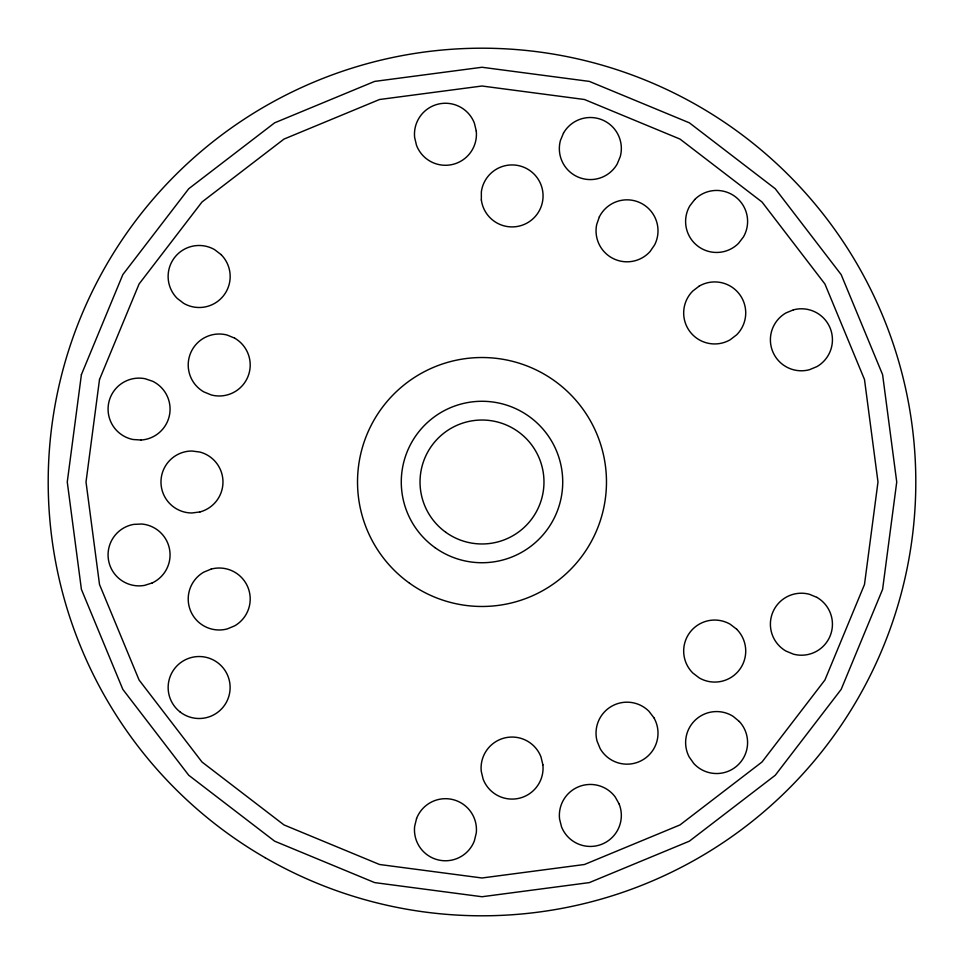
<?xml version="1.0" encoding="UTF-8"?>
<svg xmlns="http://www.w3.org/2000/svg" width="964" height="964" viewBox="0 0 964 964"><rect width="100%" height="100%" fill="white"/><g stroke="black" fill="none" stroke-linecap="round" stroke-linejoin="round"><path stroke-width="1.45" d="M81.398 374.659L67.263 482L81.398 589.341L122.826 689.368L188.739 775.261L274.632 841.174L374.659 882.602L482 896.737L589.341 882.602L689.368 841.174L775.261 775.261L841.174 689.368L882.602 589.341L896.737 482L882.602 374.659L841.174 274.632L775.261 188.739L689.368 122.826L589.341 81.398L482 67.263L374.659 81.398L274.632 122.826L188.739 188.739L122.826 274.632L81.398 374.659M99.509 379.515L86.013 482L99.509 584.485L139.069 679.994L201.994 762.006L284.006 824.931L379.515 864.491L482 877.987L584.485 864.491L679.994 824.931L762.006 762.006L824.931 679.994L864.491 584.485L877.987 482L864.491 379.515L824.931 284.006L762.006 201.994L679.994 139.069L584.485 99.509L482 86.013L379.515 99.509L284.006 139.069L201.994 201.994L139.069 284.006L99.509 379.515M416.556 818.544L414.641 826.401A30.981 30.981 0 0 0 474.348 840.921L476.264 833.065A30.981 30.981 0 0 0 416.556 818.544M599.355 216.852L596.692 224.492A30.981 30.981 0 0 0 650.122 251.471L654.677 244.796A30.981 30.981 0 0 0 640.988 203.163A30.981 30.981 0 0 0 599.355 216.852M563.506 133.056L560.409 140.539A30.981 30.981 0 0 0 617.177 164.049L620.274 156.578A30.981 30.981 0 0 0 563.506 133.056M694.695 199.536L689.766 205.959A30.981 30.981 0 0 0 738.508 243.362L743.437 236.939A30.981 30.981 0 0 0 694.695 199.536M699.225 286.091L692.803 291.007A30.981 30.981 0 0 0 730.206 339.762L736.629 334.833A30.981 30.981 0 0 0 699.225 286.091M793.396 309.854L785.925 312.951A30.981 30.981 0 0 0 809.435 369.718L816.906 366.621A30.981 30.981 0 0 0 793.396 309.854M211.2 569.073L203.717 572.17A30.981 30.981 0 0 0 227.239 628.926L234.71 625.829A30.981 30.981 0 0 0 211.2 569.073M152.192 582.955L144.48 585.401A30.981 30.981 0 0 1 108.546 560.325A30.981 30.981 0 0 1 133.622 524.392L141.708 524.018A30.981 30.981 0 0 1 152.192 582.955M199.982 511.932L191.969 512.981A30.981 30.981 0 0 1 160.976 482A30.981 30.981 0 0 1 191.969 451.019L199.982 452.068A30.981 30.981 0 0 1 199.982 511.932M141.081 440.03L133.008 439.5A30.981 30.981 0 0 1 108.667 403.06A30.981 30.981 0 0 1 145.094 378.719L152.758 381.31A30.981 30.981 0 0 1 141.081 440.03M234.71 338.171L227.239 335.074A30.981 30.981 0 0 0 203.717 391.83L211.2 394.927A30.981 30.981 0 0 0 234.71 338.171M816.906 597.379L809.435 594.282A30.981 30.981 0 0 0 785.925 651.049L793.396 654.146A30.981 30.981 0 0 0 816.906 597.379M736.629 629.167L730.206 624.238A30.981 30.981 0 0 0 692.803 672.993L699.225 677.909A30.981 30.981 0 0 0 736.629 629.167M221.045 254.568L214.623 249.652A30.981 30.981 0 0 0 177.219 298.394L183.642 303.323A30.981 30.981 0 0 0 221.045 254.568M739.352 721.518L733.134 716.348A30.981 30.981 0 0 0 689.188 756.981L693.851 763.584A30.981 30.981 0 0 0 737.641 765.296A30.981 30.981 0 0 0 739.352 721.518M653.857 717.686L648.929 711.263A30.981 30.981 0 0 0 597.09 741.196L600.186 748.667A30.981 30.981 0 0 0 642.506 760.018A30.981 30.981 0 0 0 653.857 717.686M619.153 804.036L615.225 796.975A30.981 30.981 0 0 0 559.566 819.014L561.53 826.859A30.981 30.981 0 0 0 601.753 844.259A30.981 30.981 0 0 0 619.153 804.036M476.264 131.032L474.384 123.163A30.981 30.981 0 0 0 414.641 137.503L416.52 145.371A30.981 30.981 0 0 0 476.264 131.032M542.889 764.838L540.997 756.969A30.981 30.981 0 0 0 481.253 771.321L483.145 779.177A30.981 30.981 0 0 0 542.889 764.838M481.349 199.97L481.349 191.884A30.981 30.981 0 0 1 528.718 169.785A30.981 30.981 0 0 1 528.718 222.057A30.981 30.981 0 0 1 481.349 199.97M434.969 547.612A80.723 80.723 0 0 0 562.337 489.917A80.723 80.723 0 0 0 448.694 408.471A80.723 80.723 0 0 0 434.969 547.612M409.483 583.172A124.477 124.477 0 0 0 605.874 494.219A124.477 124.477 0 0 0 430.643 368.609A124.477 124.477 0 0 0 409.483 583.172M445.898 532.369A61.973 61.973 0 0 0 543.672 488.085A61.973 61.973 0 0 0 456.43 425.546A61.973 61.973 0 0 0 445.898 532.369M265.1 857.683A433.8 433.8 0 0 0 915.8 482A433.8 433.8 0 0 0 265.1 106.317A433.8 433.8 0 0 0 265.1 857.683M180.268 712.095A30.981 30.981 0 0 0 229.854 691.562A30.981 30.981 0 0 0 187.269 658.894A30.981 30.981 0 0 0 180.268 712.095"/></g></svg>
